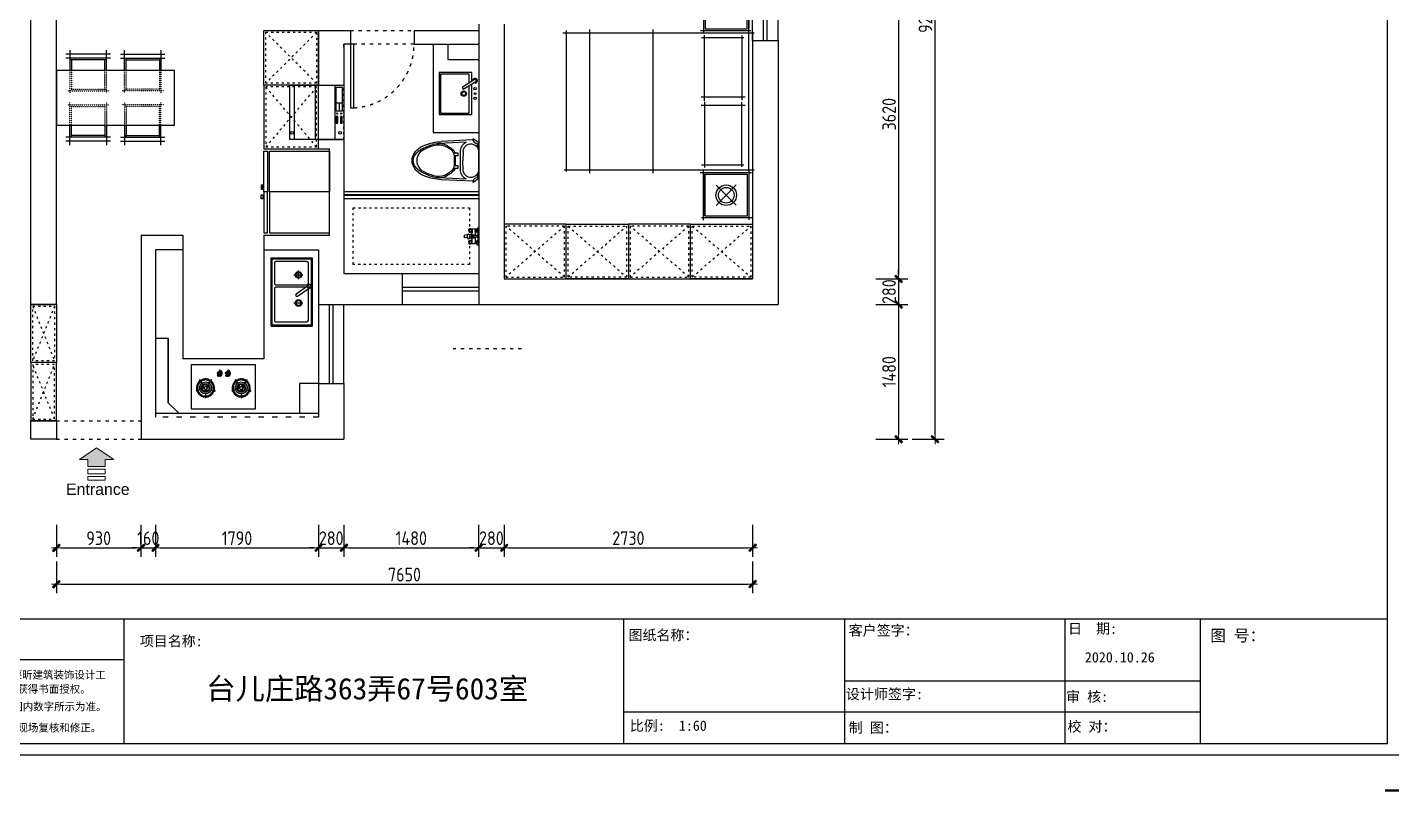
# Model space of a CAD drawing. Header units: millimetres. Extents: x -58733 to 427521, y -235734 to 553534.
# Drawn here: x 10259 to 25250, y 367952 to 376352 of the extents above; entities that cross this region are included whole.
import ezdxf

# ---------------------------------------------------------------- set-up
doc = ezdxf.new("R2010")
doc.units = ezdxf.units.MM
doc.linetypes.add('ACAD_ISO02W100', pattern=[15, 12, -3])
doc.linetypes.add('ACAD_ISO03W100', pattern=[30, 12, -18])
for name, color, linetype in [('00-墙体', 7, 'Continuous'), ('02-洁具及配件（地平图显示）', 1, 'Continuous'), ('02-活动家具', 1, 'Continuous'), ('4平-文字', 7, 'Continuous'), ('4平-灶具', 7, 'Continuous'), ('E-立面活动家具', 1, 'Continuous'), ('ZL家具内框', 251, 'Continuous'), ('ZL家具外框', 1, 'Continuous'), ('ZL窗户内线', 251, 'Continuous'), ('图框', 251, 'Continuous'), ('目录文字', 8, 'Continuous')]:
    doc.layers.add(name, color=color, linetype=linetype)
for name, color, linetype, lineweight in [('0－图框', 8, 'Continuous', 0), ('P－墙体', 255, 'Continuous', 15), ('墙体', 7, 'Continuous', 30)]:
    doc.layers.add(name, color=color, linetype=linetype, lineweight=lineweight)
doc.styles.add('CCD_DIM', font='ARCHS.SHX')
doc.styles.add('DIM_FONT', font='', dxfattribs={"width": 0.8})
doc.styles.get("Standard").update_dxf_attribs({"font": 'simsun.ttc'})
doc.styles.add('宋体', font='simsun.ttc', dxfattribs={"height": 120})
doc.styles.add('黑体', font='simhei.ttf')
doc.styles.get('DIM_FONT').set_extended_font_data('SimSun')
doc.dimstyles.new('海龍1：50', dxfattribs={"dimscale": 50, "dimtxt": 3, "dimasz": 1, "dimexe": 2, "dimexo": 2, "dimgap": 0.6, "dimtad": 1, "dimdec": 0, "dimrnd": 5, "dimdsep": 46, "dimtxsty": 'CCD_DIM', "dimblk": 'WS-cj', "dimcen": 1, "dimclrd": 242, "dimclre": 242, "dimclrt": 2, "dimadec": 0, "dimazin": 2, "dimtfac": 1, "dimtdec": 0, "dimtix": 1, "dimtmove": 2, "dimatfit": 3, "dimldrblk": 'CCD_Leader_Arrow', "dimfxl": 5, "dimfxlon": 1, "dimtolj": 1, "dimarcsym": 0})

# ---------------------------------------------------------------- blocks, each defined once
blk = doc.blocks.new('A$C79D64CA1')
at = {"layer": '0－图框'}
blk.add_hatch(color=6, dxfattribs=at).paths.add_polyline_path([(378, 227), (284, 227), (284, 151), (95, 151), (95, 227), (0, 227), (189, 353)])
at = {"layer": '0－图框', "color": 6}
for p, q in [((189, 353), (0, 227)), ((378, 227), (189, 353)), ((95, 227), (0, 227)), ((378, 227), (284, 227))]:
    blk.add_line(p, q, dxfattribs=at)
blk.add_lwpolyline([(95, 227), (95, 151), (284, 151), (284, 227)], dxfattribs=at)
for points in [[(284, 120), (95, 120), (95, 69), (284, 69)], [(284, 38), (95, 38), (95, 0), (284, 0)]]:
    blk.add_lwpolyline(points, close=True, dxfattribs=at)
blk = doc.blocks.new('gsdfgfsdg')
at = {"layer": '0－图框', "color": 7, "xscale": -1, "rotation": 270}
blk.add_blockref('A$C79D64CA1', (-31077, -43831), dxfattribs=at)
at = {"layer": '0－图框', "color": 7, "insert": (-31178, -43656), "char_height": 125, "width": 1449.58, "attachment_point": 5, "rotation": 270}
blk.add_mtext('{\\fArial|b0|i0|c0|p32;Entrance}', dxfattribs=at)
blk = doc.blocks.new('WS-cj')
blk.add_hatch(color=1).paths.add_polyline_path([(0.59, 0.82), (-0.82, -0.59), (-0.59, -0.82), (0.82, 0.59)])
at = {"color": 1, "linetype": 'ByBlock', "lineweight": 0}
for p, q in [((-1.1, 0), (0, 0)), ((0, 0), (1.1, 0))]:
    blk.add_line(p, q, dxfattribs=at)
at = {"color": 1}
blk.add_lwpolyline([(0.59, 0.82), (-0.82, -0.59), (-0.59, -0.82), (0.82, 0.59)], close=True, dxfattribs=at)
blk = doc.blocks.new('*D362')
at = {"color": 242, "lineweight": -2}
for p, q in [((10578, 370883), (10578, 370533)), ((11508, 370883), (11508, 370533)), ((10628, 370633), (11458, 370633))]:
    blk.add_line(p, q, dxfattribs=at)
at = {"layer": 'Defpoints', "color": 0}
for p in [(10578, 371033), (11508, 371033), (11508, 370633)]:
    blk.add_point(p, dxfattribs=at)
at = {"color": 242, "lineweight": -2, "xscale": 50, "yscale": 50, "zscale": 50, "rotation": 180}
blk.add_blockref('WS-cj', (10578, 370633), dxfattribs=at)
at = {"color": 242, "lineweight": -2, "xscale": 50, "yscale": 50, "zscale": 50}
blk.add_blockref('WS-cj', (11508, 370633), dxfattribs=at)
at = {"color": 2, "insert": (11043, 370738), "char_height": 150, "attachment_point": 5, "style": 'CCD_DIM'}
blk.add_mtext('\\A1;930', dxfattribs=at)
blk = doc.blocks.new('CCD_Leader_Arrow')
at = {"color": 1, "linetype": 'ByBlock'}
blk.add_line((0, 0), (-1, 0), dxfattribs=at)
for points in [[(-0.86, 0.67), (-0.6, 0.85), (-0.24, 0), (0, 0)], [(-0.86, -0.67), (-0.6, -0.85), (-0.24, 0), (0, 0)]]:
    blk.add_solid(points, dxfattribs=at)
blk = doc.blocks.new('*D363')
at = {"color": 242, "lineweight": -2}
for p, q in [((11508, 370883), (11508, 370533)), ((11668, 370883), (11668, 370533)), ((11458, 370633), (11408, 370633)), ((11508, 370633), (11668, 370633)), ((11718, 370633), (11768, 370633))]:
    blk.add_line(p, q, dxfattribs=at)
at = {"layer": 'Defpoints', "color": 0}
for p in [(11508, 371033), (11668, 371033), (11668, 370633)]:
    blk.add_point(p, dxfattribs=at)
at = {"color": 242, "lineweight": -2, "xscale": 50, "yscale": 50, "zscale": 50}
blk.add_blockref('WS-cj', (11508, 370633), dxfattribs=at)
at = {"color": 242, "lineweight": -2, "xscale": 50, "yscale": 50, "zscale": 50, "rotation": 180}
blk.add_blockref('WS-cj', (11668, 370633), dxfattribs=at)
at = {"color": 2, "insert": (11588, 370738), "char_height": 150, "attachment_point": 5, "style": 'CCD_DIM'}
blk.add_mtext('\\A1;160', dxfattribs=at)
blk = doc.blocks.new('*D364')
at = {"color": 242, "lineweight": -2}
for p, q in [((11668, 370883), (11668, 370533)), ((13458, 370883), (13458, 370533)), ((11718, 370633), (13408, 370633))]:
    blk.add_line(p, q, dxfattribs=at)
at = {"layer": 'Defpoints', "color": 0}
for p in [(11668, 371033), (13458, 371033), (13458, 370633)]:
    blk.add_point(p, dxfattribs=at)
at = {"color": 242, "lineweight": -2, "xscale": 50, "yscale": 50, "zscale": 50, "rotation": 180}
blk.add_blockref('WS-cj', (11668, 370633), dxfattribs=at)
at = {"color": 242, "lineweight": -2, "xscale": 50, "yscale": 50, "zscale": 50}
blk.add_blockref('WS-cj', (13458, 370633), dxfattribs=at)
at = {"color": 2, "insert": (12563, 370738), "char_height": 150, "attachment_point": 5, "style": 'CCD_DIM'}
blk.add_mtext('\\A1;1790', dxfattribs=at)
blk = doc.blocks.new('*D365')
at = {"color": 242, "lineweight": -2}
for p, q in [((13458, 370883), (13458, 370533)), ((13738, 370883), (13738, 370533)), ((13408, 370633), (13358, 370633)), ((13458, 370633), (13738, 370633)), ((13788, 370633), (13838, 370633))]:
    blk.add_line(p, q, dxfattribs=at)
at = {"layer": 'Defpoints', "color": 0}
for p in [(13458, 371033), (13738, 371033), (13738, 370633)]:
    blk.add_point(p, dxfattribs=at)
at = {"color": 242, "lineweight": -2, "xscale": 50, "yscale": 50, "zscale": 50}
blk.add_blockref('WS-cj', (13458, 370633), dxfattribs=at)
at = {"color": 242, "lineweight": -2, "xscale": 50, "yscale": 50, "zscale": 50, "rotation": 180}
blk.add_blockref('WS-cj', (13738, 370633), dxfattribs=at)
at = {"color": 2, "insert": (13598, 370738), "char_height": 150, "attachment_point": 5, "style": 'CCD_DIM'}
blk.add_mtext('\\A1;280', dxfattribs=at)
blk = doc.blocks.new('*D366')
at = {"color": 242, "lineweight": -2}
for p, q in [((13738, 370883), (13738, 370533)), ((15218, 370883), (15218, 370533)), ((13788, 370633), (15168, 370633))]:
    blk.add_line(p, q, dxfattribs=at)
at = {"layer": 'Defpoints', "color": 0}
for p in [(13738, 371033), (15218, 371033), (15218, 370633)]:
    blk.add_point(p, dxfattribs=at)
at = {"color": 242, "lineweight": -2, "xscale": 50, "yscale": 50, "zscale": 50, "rotation": 180}
blk.add_blockref('WS-cj', (13738, 370633), dxfattribs=at)
at = {"color": 242, "lineweight": -2, "xscale": 50, "yscale": 50, "zscale": 50}
blk.add_blockref('WS-cj', (15218, 370633), dxfattribs=at)
at = {"color": 2, "insert": (14478, 370738), "char_height": 150, "attachment_point": 5, "style": 'CCD_DIM'}
blk.add_mtext('\\A1;1480', dxfattribs=at)
blk = doc.blocks.new('*D367')
at = {"color": 242, "lineweight": -2}
for p, q in [((15218, 370883), (15218, 370533)), ((15498, 370883), (15498, 370533)), ((15168, 370633), (15118, 370633)), ((15218, 370633), (15498, 370633)), ((15548, 370633), (15598, 370633))]:
    blk.add_line(p, q, dxfattribs=at)
at = {"layer": 'Defpoints', "color": 0}
for p in [(15218, 371033), (15498, 371033), (15498, 370633)]:
    blk.add_point(p, dxfattribs=at)
at = {"color": 242, "lineweight": -2, "xscale": 50, "yscale": 50, "zscale": 50}
blk.add_blockref('WS-cj', (15218, 370633), dxfattribs=at)
at = {"color": 242, "lineweight": -2, "xscale": 50, "yscale": 50, "zscale": 50, "rotation": 180}
blk.add_blockref('WS-cj', (15498, 370633), dxfattribs=at)
at = {"color": 2, "insert": (15358, 370738), "char_height": 150, "attachment_point": 5, "style": 'CCD_DIM'}
blk.add_mtext('\\A1;280', dxfattribs=at)
blk = doc.blocks.new('*D368')
at = {"color": 242, "lineweight": -2}
for p, q in [((15498, 370883), (15498, 370533)), ((18228, 370883), (18228, 370533)), ((15548, 370633), (18178, 370633))]:
    blk.add_line(p, q, dxfattribs=at)
at = {"layer": 'Defpoints', "color": 0}
for p in [(15498, 371033), (18228, 371033), (18228, 370633)]:
    blk.add_point(p, dxfattribs=at)
at = {"color": 242, "lineweight": -2, "xscale": 50, "yscale": 50, "zscale": 50, "rotation": 180}
blk.add_blockref('WS-cj', (15498, 370633), dxfattribs=at)
at = {"color": 242, "lineweight": -2, "xscale": 50, "yscale": 50, "zscale": 50}
blk.add_blockref('WS-cj', (18228, 370633), dxfattribs=at)
at = {"color": 2, "insert": (16863, 370738), "char_height": 150, "attachment_point": 5, "style": 'CCD_DIM'}
blk.add_mtext('\\A1;2730', dxfattribs=at)
blk = doc.blocks.new('*D369')
at = {"color": 242, "lineweight": -2}
for p, q in [((10578, 370483), (10578, 370133)), ((18228, 370483), (18228, 370133)), ((10628, 370233), (18178, 370233))]:
    blk.add_line(p, q, dxfattribs=at)
at = {"layer": 'Defpoints', "color": 0}
for p in [(10578, 371033), (18228, 371033), (18228, 370233)]:
    blk.add_point(p, dxfattribs=at)
at = {"color": 242, "lineweight": -2, "xscale": 50, "yscale": 50, "zscale": 50, "rotation": 180}
blk.add_blockref('WS-cj', (10578, 370233), dxfattribs=at)
at = {"color": 242, "lineweight": -2, "xscale": 50, "yscale": 50, "zscale": 50}
blk.add_blockref('WS-cj', (18228, 370233), dxfattribs=at)
at = {"color": 2, "insert": (14403, 370338), "char_height": 150, "attachment_point": 5, "style": 'CCD_DIM'}
blk.add_mtext('\\A1;7650', dxfattribs=at)
blk = doc.blocks.new('*D376')
at = {"color": 242, "lineweight": -2}
for p, q in [((19582, 377207), (19932, 377207)), ((19832, 377157), (19832, 373637)), ((19582, 373587), (19932, 373587))]:
    blk.add_line(p, q, dxfattribs=at)
at = {"layer": 'Defpoints', "color": 0}
for p in [(19432, 377207), (19432, 373587), (19832, 373587)]:
    blk.add_point(p, dxfattribs=at)
at = {"color": 242, "lineweight": -2, "xscale": 50, "yscale": 50, "zscale": 50}
for p, rotation in [((19832, 377207), 90), ((19832, 373587), 270)]:
    blk.add_blockref('WS-cj', p, dxfattribs=dict(at, rotation=rotation))
at = {"color": 2, "insert": (19727, 375397), "char_height": 150, "attachment_point": 5, "rotation": 90, "style": 'CCD_DIM'}
blk.add_mtext('\\A1;3620', dxfattribs=at)
blk = doc.blocks.new('*D377')
at = {"color": 242, "lineweight": -2}
for p, q in [((19582, 373587), (19932, 373587)), ((19832, 373637), (19832, 373687)), ((19832, 373587), (19832, 373307)), ((19582, 373307), (19932, 373307)), ((19832, 373257), (19832, 373207))]:
    blk.add_line(p, q, dxfattribs=at)
at = {"layer": 'Defpoints', "color": 0}
for p in [(19432, 373587), (19432, 373307), (19832, 373307)]:
    blk.add_point(p, dxfattribs=at)
at = {"color": 242, "lineweight": -2, "xscale": 50, "yscale": 50, "zscale": 50}
for p, rotation in [((19832, 373587), 270), ((19832, 373307), 90)]:
    blk.add_blockref('WS-cj', p, dxfattribs=dict(at, rotation=rotation))
at = {"color": 2, "insert": (19727, 373447), "char_height": 150, "attachment_point": 5, "rotation": 90, "style": 'CCD_DIM'}
blk.add_mtext('\\A1;280', dxfattribs=at)
blk = doc.blocks.new('*D378')
at = {"color": 242, "lineweight": -2}
for p, q in [((19582, 373307), (19932, 373307)), ((19832, 373257), (19832, 371877)), ((19582, 371827), (19932, 371827))]:
    blk.add_line(p, q, dxfattribs=at)
at = {"layer": 'Defpoints', "color": 0}
for p in [(19432, 373307), (19432, 371827), (19832, 371827)]:
    blk.add_point(p, dxfattribs=at)
at = {"color": 242, "lineweight": -2, "xscale": 50, "yscale": 50, "zscale": 50}
for p, rotation in [((19832, 373307), 90), ((19832, 371827), 270)]:
    blk.add_blockref('WS-cj', p, dxfattribs=dict(at, rotation=rotation))
at = {"color": 2, "insert": (19727, 372567), "char_height": 150, "attachment_point": 5, "rotation": 90, "style": 'CCD_DIM'}
blk.add_mtext('\\A1;1480', dxfattribs=at)
blk = doc.blocks.new('*D379')
at = {"color": 242, "lineweight": -2}
for p, q in [((19982, 381117), (20332, 381117)), ((20232, 371877), (20232, 381067)), ((19982, 371827), (20332, 371827))]:
    blk.add_line(p, q, dxfattribs=at)
at = {"layer": 'Defpoints', "color": 0}
for p in [(19432, 381117), (20232, 381117), (19432, 371827)]:
    blk.add_point(p, dxfattribs=at)
at = {"color": 242, "lineweight": -2, "xscale": 50, "yscale": 50, "zscale": 50}
for p, rotation in [((20232, 381117), 90), ((20232, 371827), 270)]:
    blk.add_blockref('WS-cj', p, dxfattribs=dict(at, rotation=rotation))
at = {"color": 2, "insert": (20127, 376472), "char_height": 150, "attachment_point": 5, "rotation": 90, "style": 'CCD_DIM'}
blk.add_mtext('\\A1;9290', dxfattribs=at)
blk = doc.blocks.new('图框1比60')
at = {"color": 8}
blk.add_line((176692, 45797), (176692, 44297), dxfattribs=at)
at = {"layer": '图框', "color": 8}
for p, q in [((185898, 44297), (185898, 61249)), ((185898, 45797), (185898, 61249)), ((161809, 45797), (185898, 45797)), ((161809, 45797), (185898, 45797)), ((170675, 45797), (170675, 44297)), ((176692, 45797), (176692, 44297)), ((179360, 44297), (179360, 45797)), ((182010, 45797), (182010, 44297)), ((183644, 44297), (183644, 45797)), ((170675, 45305), (166465, 45305)), ((182010, 45047), (179360, 45047)), ((183644, 45047), (182010, 45047)), ((179360, 44672), (176692, 44672)), ((182010, 44672), (179360, 44672)), ((183644, 44672), (182010, 44672)), ((161809, 44297), (185898, 44297))]:
    blk.add_line(p, q, dxfattribs=at)
at = {"layer": '图框', "color": 121}
blk.add_line((161670, 44157), (186038, 44157), dxfattribs=at)
at = {"layer": '图框', "color": 121, "const_width": 28.3}
blk.add_lwpolyline([(185866, 43728), (186467, 43728), (186467, 44329)], dxfattribs=at)
at = {"layer": '目录文字', "color": 8, "width": 0.999898}
for s, height, style, p in [('客户签字：', 123.8, '宋体', (179405, 45596)), ('日  期:', 123.8, '宋体', (182048, 45618)), ('项目名称:', 123.3, '黑体', (170866, 45468)), ('图纸名称：', 123.3, '黑体', (176753, 45540)), ('图 号：', 139.1, '宋体', (183761, 45526)), ('2020.10.26', 123.8, '宋体', (182251, 45272)), ('1. 本设计之知识产权属上海易路荣昕建筑装饰设计工', 92.51, '黑体', (167491, 45076)), ('台儿庄路363弄67号603室', 258.72, '宋体', (171666, 44826)), ('程有限公司任何复印或使用，均需获得书面授权。', 92.51, '黑体', (167498, 44904)), ('设计师签字:', 123.8, '宋体', (179372, 44829)), ('审 核:', 123.8, '宋体', (182025, 44798)), ('2. 切勿以此度量此图，一切应依图内数字所示为准。', 92.51, '黑体', (167500, 44693)), ('比例:  1:60', 123.8, '宋体', (176769, 44448)), ('制 图：', 123.8, '宋体', (179407, 44425)), ('校 对：', 123.8, '宋体', (182041, 44438)), ('3. 所有在图纸上表示的尺寸,须在现场复核和修正。', 92.51, '黑体', (167500, 44438))]:
    blk.add_text(s, height=height, dxfattribs=dict(at, style=style)).set_placement(p)
blk = doc.blocks.new('235434234234dgfhfsdf3')
for p, q in [((294020, 310028), (294020, 310618)), ((294620, 310618), (294020, 310618)), ((294620, 310618), (294620, 310028)), ((294610, 310018), (294030, 310018))]:
    blk.add_line(p, q)
at = {"color": 251}
for p, q in [((294020, 310560), (294620, 310560)), ((294057, 310560), (294129, 310560)), ((294620, 310334), (294020, 310334)), ((294620, 310118), (294020, 310118)), ((294426, 310070), (294333, 310070)), ((294426, 310102), (294426, 310038))]:
    blk.add_line(p, q, dxfattribs=at)
for points in [[(294274, 310102), (294202, 310102), (294202, 310085), (294274, 310085)], [(294274, 310056), (294202, 310056), (294202, 310039), (294274, 310039)], [(294595, 310038), (294333, 310038), (294333, 310102), (294595, 310102)]]:
    blk.add_lwpolyline(points, close=True, dxfattribs=at)
for centre, radius in [((294095, 310587), 15.2), ((294095, 310060), 15.2), ((294307, 310093), 6.66), ((294307, 310047), 6.66)]:
    blk.add_circle(centre, radius, dxfattribs=at)
for centre, start, end in [((294030, 310028), 180, 270), ((294610, 310028), 270, 0)]:
    blk.add_arc(centre, 10, start, end)
at = {"color": 251, "style": 'DIM_FONT', "text_generation_flag": 4, "width": 0.8, "flags": 9}
for tag in ['YSIZE', 'XSIZE']:
    blk.add_attdef(tag, (294620, 310618), '', height=0.5, rotation=180, dxfattribs=at)
blk = doc.blocks.new('A$C50B2114E')
for p, q in [((2358, 1), (2358, 2102)), ((2374, 2067), (837, 2067)), ((2387, 2067), (841, 2067)), ((858, 2087), (858, 0)), ((305, 557), (854, 557)), ((328, 25), (328, 580)), ((328, 557), (804, 557)), ((828, 557), (352, 557)), ((828, 592), (828, 28)), ((3299, 557), (2367, 557)), ((2388, 589), (2388, 35)), ((3268, 23), (3268, 586)), ((858, 57), (306, 57)), ((2374, 17), (837, 17)), ((851, 57), (2369, 57)), ((2366, 57), (3294, 57)), ((2388, 57), (3244, 57)), ((3268, 57), (2412, 57))]:
    blk.add_line(p, q)
at = {"color": 251}
for p, q in [((2398, 1811), (821, 1811)), ((2398, 1115), (821, 1115)), ((348, 77), (348, 537)), ((348, 537), (808, 537)), ((808, 537), (808, 77)), ((1604, 547), (883, 547)), ((910, 577), (910, 112)), ((1565, 100), (1565, 582)), ((1616, 547), (2338, 547)), ((1655, 100), (1655, 582)), ((2310, 577), (2310, 112)), ((2408, 537), (2408, 77)), ((3248, 537), (2408, 537)), ((3248, 77), (3248, 537)), ((465, 416), (691, 199)), ((468, 196), (688, 419)), ((808, 77), (348, 77)), ((888, 136), (1599, 136)), ((2333, 136), (1621, 136)), ((2408, 77), (3248, 77))]:
    blk.add_line(p, q, dxfattribs=at)
for radius in [113, 85.8]:
    blk.add_circle((578, 307), radius, dxfattribs=at)
blk = doc.blocks.new('A$C2EBB641D')
for p, q in [((267, 733), (267, 0)), ((333, 733), (333, 0)), ((533, 667), (200, 667)), ((200, 67), (533, 67))]:
    blk.add_line(p, q)
at = {"color": 250, "linetype": 'ACAD_ISO03W100', "ltscale": 0.1}
for p, q in [((867, 27), (867, 707)), ((907, 667), (533, 667)), ((853, 640), (533, 640)), ((840, 80), (840, 653)), ((533, 93), (853, 93)), ((533, 67), (907, 67))]:
    blk.add_line(p, q, dxfattribs=at)
at = {"color": 251}
for p, q in [((533, 640), (347, 640)), ((360, 653), (360, 80)), ((347, 93), (533, 93))]:
    blk.add_line(p, q, dxfattribs=at)
blk = doc.blocks.new('A$C314F5E14')
at = {"color": 251}
for p, q in [((91, 393), (91, 50)), ((333, 408), (106, 408)), ((238, 248), (238, 348)), ((348, 50), (348, 393)), ((375, 427), (353, 411)), ((353, 411), (450, 273)), ((371, 393), (371, 50)), ((472, 288), (375, 427)), ((738, 408), (386, 408)), ((546, 248), (546, 348)), ((753, 50), (753, 393)), ((286, 300), (190, 300)), ((106, 35), (333, 35)), ((386, 35), (738, 35))]:
    blk.add_line(p, q, dxfattribs=at)
for centre, radius in [((238, 300), 36.1), ((238, 300), 27.1), ((546, 300), 36.1), ((546, 300), 27.1)]:
    blk.add_circle(centre, radius, dxfattribs=at)
for centre, radius, start, end in [((106, 393), 15, 90, 180), ((333, 393), 15, 0, 90), ((364, 419), 21.7, 342.6068, 267.3353), ((386, 393), 15, 90, 180), ((738, 393), 15, 0, 90), ((461, 281), 13.3, 214.971, 34.971), ((106, 50), 15, 180, 270), ((333, 50), 15, 270, 0), ((386, 50), 15, 180, 270), ((738, 50), 15, 270, 0)]:
    blk.add_arc(centre, radius, start, end, dxfattribs=at)
at = {"layer": 'ZL家具外框'}
for p, q in [((50, 0), (50, 450)), ((50, 450), (800, 450)), ((800, 0), (800, 450)), ((60, 10), (60, 440)), ((60, 440), (790, 440)), ((790, 440), (790, 10)), ((800, 0), (50, 0)), ((790, 10), (60, 10))]:
    blk.add_line(p, q, dxfattribs=at)
blk = doc.blocks.new('G$CC743C0DE')
at = {"layer": '4平-灶具', "color": 1, "linetype": 'ACAD_ISO03W100'}
for centre, start, end in [((90, 321), 35.9993, 215.9993), ((217, 321), 323.9993, 143.9993), ((483, 321), 35.9993, 215.9993), ((610, 321), 323.9993, 143.9993), ((257, 200), 251.9993, 71.9993), ((443, 200), 107.9993, 287.9993), ((649, 200), 251.9993, 71.9993), ((154, 125), 179.9993, 359.9993), ((546, 125), 179.9993, 359.9993)]:
    blk.add_arc(centre, 1.65, start, end, dxfattribs=at)
at = {"layer": 'ZL家具内框', "linetype": 'ACAD_ISO02W100', "ltscale": 0.2}
for p, q in [((284, 372), (282, 370)), ((303, 364), (303, 361)), ((305, 424), (305, 427)), ((306, 364), (306, 361)), ((335, 395), (338, 395)), ((335, 392), (338, 392)), ((374, 372), (372, 370)), ((394, 364), (394, 361)), ((395, 424), (395, 427)), ((397, 364), (397, 361)), ((425, 395), (428, 395)), ((425, 392), (428, 392))]:
    blk.add_line(p, q, dxfattribs=at)
for centre, radius in [((154, 233), 47.3), ((154, 233), 38.5), ((154, 233), 16.5), ((546, 233), 47.3), ((546, 233), 38.5), ((546, 233), 16.5)]:
    blk.add_circle(centre, radius, dxfattribs=at)
for centre, radius, start, end in [((154, 233), 99, 126.9543, 197.0444), ((154, 233), 88, 127.0737, 196.925), ((154, 233), 99, 54.9543, 125.0444), ((154, 233), 88, 55.0737, 124.925), ((154, 233), 88, 343.0737, 52.925), ((154, 233), 99, 342.9543, 53.0444), ((305, 394), 33, 224.9993, 267.3941), ((305, 394), 30, 224.9993, 267.1333), ((305, 394), 33, 2.6046, 89.9993), ((305, 394), 30, 2.8653, 89.9993), ((305, 394), 30, 272.8653, 357.1333), ((305, 394), 33, 272.6046, 357.3941), ((395, 394), 33, 224.9993, 267.3941), ((395, 394), 30, 224.9993, 267.1333), ((395, 394), 33, 2.6046, 89.9993), ((395, 394), 30, 2.8653, 89.9993), ((395, 394), 30, 272.8653, 357.1333), ((395, 394), 33, 272.6046, 357.3941), ((546, 233), 99, 126.9543, 197.0444), ((546, 233), 88, 127.0737, 196.925), ((546, 233), 99, 54.9543, 125.0444), ((546, 233), 88, 55.0737, 124.925), ((546, 233), 88, 343.0737, 52.925), ((546, 233), 99, 342.9543, 53.0444), ((154, 233), 99, 198.9543, 269.0444), ((154, 233), 88, 199.0737, 268.925), ((154, 233), 33, 146.4735, 179.9993), ((126, 233), 5.5, 179.9993, 359.9993), ((131, 248), 5.5, 326.4735, 146.4735), ((154, 233), 22, 146.4735, 179.9993), ((152, 206), 5.5, 86.4735, 266.4735), ((154, 233), 22, 266.4735, 299.9993), ((154, 233), 33, 266.4735, 299.9993), ((154, 233), 88, 271.0737, 340.925), ((154, 233), 99, 270.9543, 341.0444), ((167, 257), 5.5, 59.9993, 239.9993), ((154, 233), 22, 26.4735, 59.9993), ((167, 209), 5.5, 299.9993, 119.9993), ((154, 233), 33, 26.4735, 59.9993), ((178, 245), 5.5, 206.4735, 26.4735), ((546, 233), 99, 198.9543, 269.0444), ((546, 233), 88, 199.0737, 268.925), ((546, 233), 33, 146.4735, 179.9993), ((519, 233), 5.5, 179.9993, 359.9993), ((523, 248), 5.5, 326.4735, 146.4735), ((546, 233), 22, 146.4735, 179.9993), ((545, 206), 5.5, 86.4735, 266.4735), ((546, 233), 33, 266.4735, 299.9993), ((546, 233), 22, 266.4735, 299.9993), ((546, 233), 88, 271.0737, 340.925), ((546, 233), 99, 270.9543, 341.0444), ((560, 257), 5.5, 59.9993, 239.9993), ((546, 233), 22, 26.4735, 59.9993), ((560, 209), 5.5, 299.9993, 119.9993), ((546, 233), 33, 26.4735, 59.9993), ((571, 245), 5.5, 206.4735, 26.4735)]:
    blk.add_arc(centre, radius, start, end, dxfattribs=at)
at = {"layer": 'ZL家具外框'}
for p, q in [((113, 287), (89, 320)), ((115, 289), (91, 322)), ((192, 289), (216, 322)), ((195, 287), (219, 320)), ((302, 376), (302, 411)), ((308, 376), (308, 411)), ((392, 376), (392, 411)), ((398, 376), (398, 411)), ((505, 287), (481, 320)), ((508, 289), (484, 322)), ((585, 289), (609, 322)), ((587, 287), (611, 320)), ((89, 214), (50, 201)), ((90, 211), (51, 198)), ((152, 166), (152, 125)), ((155, 166), (155, 125)), ((217, 211), (256, 198)), ((219, 214), (257, 201)), ((481, 214), (443, 201)), ((483, 211), (444, 198)), ((545, 166), (545, 125)), ((548, 166), (548, 125)), ((610, 211), (649, 198)), ((611, 214), (650, 201))]:
    blk.add_line(p, q, dxfattribs=at)
blk.add_lwpolyline([(0, 492), (700, 492), (700, 0), (0, 0)], close=True, dxfattribs=at)
for centre, radius in [((305, 394), 20), ((395, 394), 20), ((154, 233), 66), ((546, 233), 66)]:
    blk.add_circle(centre, radius, dxfattribs=at)
for centre, radius, start, end in [((305, 394), 18, 99.5934, 260.4053), ((305, 411), 3.01, 355.1237, 184.8749), ((305, 377), 3.01, 175.1237, 4.8749), ((305, 394), 18, 279.5934, 80.4053), ((395, 394), 18, 99.5934, 260.4053), ((395, 411), 3.01, 355.1237, 184.8749), ((395, 377), 3.01, 175.1237, 4.8749), ((395, 394), 18, 279.5934, 80.4053), ((51, 200), 1.65, 107.9993, 287.9993), ((89, 212), 1.65, 287.9993, 107.9993), ((114, 288), 1.65, 215.9993, 35.9993), ((154, 166), 1.65, 359.9993, 179.9993), ((193, 288), 1.65, 143.9993, 323.9993), ((218, 212), 1.65, 71.9993, 251.9993), ((482, 212), 1.65, 287.9993, 107.9993), ((507, 288), 1.65, 215.9993, 35.9993), ((546, 166), 1.65, 359.9993, 179.9993), ((586, 288), 1.65, 143.9993, 323.9993), ((611, 212), 1.65, 71.9993, 251.9993)]:
    blk.add_arc(centre, radius, start, end, dxfattribs=at)
blk = doc.blocks.new('G$C234987D3')
for points in [[(657, 1100), (0, 1100), (0, 650), (657, 650)], [(720, 1100), (682, 1100), (682, 650), (720, 650)], [(657, 200), (0, 200), (0, 650), (657, 650)], [(720, 200), (682, 200), (682, 650), (720, 650)]]:
    blk.add_lwpolyline(points, close=True)
at = {"color": 251}
for points in [[(733, 681), (733, 725), (751, 725), (751, 681)], [(733, 619), (733, 575), (751, 575), (751, 619)]]:
    blk.add_lwpolyline(points, close=True, dxfattribs=at)
blk = doc.blocks.new('A$C161B1048')
for p, q in [((0, 159), (58, 159)), ((0, 151), (0, 159)), ((0, 151), (16, 135)), ((58, 151), (43, 135)), ((58, 159), (58, 151)), ((119, 159), (71, 159)), ((190, 159), (132, 159)), ((132, 159), (132, 151)), ((132, 151), (147, 135)), ((190, 151), (175, 135)), ((190, 151), (190, 159)), ((16, 135), (19, 135)), ((19, 130), (16, 128)), ((16, 128), (16, 122)), ((16, 122), (19, 120)), ((19, 120), (16, 118)), ((16, 118), (16, 89)), ((18, 87), (18, 86)), ((19, 135), (19, 130)), ((39, 120), (86, 120)), ((40, 135), (40, 130)), ((43, 135), (40, 135)), ((40, 130), (42, 128)), ((42, 122), (40, 120)), ((42, 128), (42, 122)), ((43, 87), (55, 87)), ((43, 86), (43, 87)), ((70, 46), (79, 84)), ((70, 44), (70, 44)), ((75, 74), (75, 67)), ((79, 34), (82, 5)), ((86, 147), (85, 147)), ((86, 147), (86, 100)), ((95, 147), (86, 147)), ((86, 100), (104, 100)), ((86, 89), (86, 85)), ((86, 89), (104, 89)), ((88, 0), (95, 0)), ((95, 147), (104, 147)), ((102, 0), (95, 0)), ((104, 147), (104, 100)), ((104, 147), (106, 147)), ((104, 120), (171, 120)), ((104, 89), (104, 85)), ((111, 34), (107, 5)), ((111, 84), (120, 46)), ((147, 87), (134, 87)), ((147, 135), (150, 135)), ((147, 86), (147, 87)), ((150, 130), (148, 128)), ((148, 128), (148, 122)), ((148, 122), (150, 120)), ((150, 135), (150, 130)), ((172, 120), (171, 120)), ((171, 87), (171, 87)), ((171, 87), (171, 86)), ((172, 135), (172, 130)), ((175, 135), (172, 135)), ((172, 130), (174, 128)), ((174, 122), (172, 120)), ((174, 128), (174, 122)), ((174, 89), (174, 118))]:
    blk.add_line(p, q)
at = {"color": 251}
for p, q in [((58, 151), (0, 151)), ((132, 151), (190, 151)), ((15, 54), (20, 78)), ((18, 87), (43, 87)), ((18, 86), (43, 86)), ((19, 135), (29, 135)), ((19, 130), (29, 130)), ((19, 120), (29, 120)), ((31, 52), (19, 52)), ((23, 128), (21, 130)), ((21, 120), (23, 122)), ((23, 128), (26, 130)), ((23, 122), (23, 128)), ((23, 122), (26, 120)), ((40, 135), (29, 135)), ((40, 130), (29, 130)), ((40, 120), (29, 120)), ((31, 52), (42, 52)), ((35, 128), (32, 130)), ((35, 122), (32, 120)), ((35, 128), (37, 130)), ((35, 122), (35, 128)), ((37, 120), (35, 122)), ((46, 54), (41, 78)), ((76, 58), (74, 63)), ((79, 57), (76, 58)), ((80, 67), (79, 57)), ((89, 65), (93, 53)), ((93, 53), (98, 53)), ((98, 53), (101, 65)), ((110, 68), (110, 57)), ((110, 57), (114, 58)), ((115, 74), (114, 69)), ((114, 58), (116, 65)), ((121, 44), (121, 44)), ((143, 54), (149, 78)), ((171, 87), (147, 87)), ((171, 86), (147, 86)), ((159, 52), (147, 52)), ((150, 135), (161, 135)), ((150, 130), (161, 130)), ((150, 120), (161, 120)), ((155, 128), (153, 130)), ((153, 120), (155, 122)), ((155, 128), (158, 130)), ((155, 122), (155, 128)), ((155, 122), (158, 120)), ((159, 52), (171, 52)), ((172, 135), (161, 135)), ((172, 130), (161, 130)), ((172, 120), (161, 120)), ((167, 128), (164, 130)), ((167, 122), (164, 120)), ((167, 128), (169, 130)), ((167, 122), (167, 128)), ((169, 120), (167, 122)), ((175, 54), (169, 78))]:
    blk.add_line(p, q, dxfattribs=at)
for centre, radius, start, end in [((86, 163), 16.1, 196.4663, 264.7097), ((104, 163), 16.1, 275.2903, 343.5337), ((216, 37), 206, 167.1247, 175.6663), ((32, 106), 57, 247.8225, 268.6863), ((19, 81), 4.17, 95.2861, 155.1491), ((18, 89), 2.26, 180, 283.6855), ((29, 106), 57, 271.3137, 292.1775), ((42, 81), 4.17, 24.8509, 84.7139), ((-155, 37), 206, 4.3337, 12.8753), ((55, 66), 20.9, 23.4502, 90), ((76, 43), 6.14, 155.6461, 180), ((76, 43), 6.14, 180, 221.2126), ((85, 51), 18.4, 221.2126, 244.6886), ((91, 64), 32.8, 244.6886, 258.9162), ((80, 84), 0.732, 111.5874, 180), ((80, 84), 0.732, 180, 248.4126), ((87, 66), 20.2, 99.3077, 111.5874), ((87, 102), 20.2, 248.4126, 260.6923), ((88, 6), 5.6, 186.0979, 272.3749), ((93, 94), 9.16, 140.1022, 219.8978), ((92, 37), 49.5, 96.7319, 99.3077), ((92, 131), 49.5, 260.6923, 266.1163), ((95, 85), 53.9, 258.9162, 270), ((87, 85), 0.443, 180, 247.4671), ((91, 95), 11, 247.4671, 260.2489), ((93, 111), 26.9, 260.2489, 265.9284), ((95, 178), 96.5, 266.1163, 270), ((95, 136), 52.2, 265.9284, 270), ((95, 136), 52.2, 270, 274.0716), ((95, 178), 96.5, 270, 273.8837), ((95, 85), 53.9, 270, 281.0838), ((97, 111), 26.9, 274.0716, 279.7511), ((100, 95), 11, 279.7511, 292.5329), ((98, 131), 49.5, 273.8837, 279.3077), ((102, 6), 5.6, 267.6251, 353.9021), ((97, 94), 9.16, 320.1022, 39.8978), ((98, 37), 49.5, 80.6923, 83.2681), ((104, 85), 0.443, 292.5329, 0), ((99, 64), 32.8, 281.0838, 295.3114), ((103, 66), 20.2, 68.4126, 80.6923), ((103, 102), 20.2, 279.3077, 291.5874), ((110, 84), 0.732, 291.5874, 0), ((110, 84), 0.732, 360, 68.4126), ((105, 51), 18.4, 295.3114, 318.7874), ((134, 66), 20.9, 90, 156.5498), ((115, 43), 6.14, 318.7874, 0), ((115, 43), 6.14, 0, 24.3539), ((345, 37), 206, 167.1247, 175.6663), ((160, 106), 57, 247.8225, 268.6863), ((147, 81), 4.17, 95.2861, 155.1491), ((158, 106), 57, 271.3137, 292.1775), ((172, 89), 2.26, 256.3145, 0), ((171, 81), 4.17, 24.8509, 84.7139), ((172, 118), 2, 0, 90), ((-27, 37), 206, 4.3337, 12.8753)]:
    blk.add_arc(centre, radius, start, end)
for centre, radius, start, end in [((11, 60), 7.1, 268.6863, 306.614), ((-79, 60), 94, 356.2802, 9.9331), ((19, 57), 4.74, 212.3784, 270), ((30, 73), 10.8, 86.7185, 152.529), ((31, 73), 10.8, 27.471, 93.2815), ((42, 57), 4.74, 270, 327.6216), ((140, 60), 94, 170.0669, 183.7198), ((51, 60), 7.1, 233.386, 271.3137), ((95, 100), 17, 122.2278, 235.4154), ((84, 94), 5.2, 68.9619, 78.2634), ((84, 95), 5.2, 281.7366, 291.0381), ((84, 94), 4.83, 47.1211, 68.9619), ((84, 95), 4.83, 291.0381, 312.8789), ((84, 94), 4.53, 24.0405, 47.1211), ((84, 95), 4.53, 312.8789, 335.9595), ((85, 94), 4.18, 0, 24.0405), ((85, 94), 4.18, 335.9595, 0), ((94, 94), 4.18, 155.9595, 180), ((94, 94), 4.18, 180, 204.0405), ((95, 94), 4.53, 132.8789, 155.9595), ((95, 95), 4.53, 204.0405, 227.1211), ((95, 94), 4.83, 111.0381, 132.8789), ((95, 95), 4.83, 227.1211, 248.9619), ((95, 94), 5.2, 90, 111.0381), ((95, 95), 5.2, 248.9619, 270), ((95, 94), 5.2, 68.9619, 90), ((95, 95), 5.2, 270, 291.0381), ((95, 94), 4.83, 47.1211, 68.9619), ((95, 95), 4.83, 291.0381, 312.8789), ((95, 94), 4.53, 24.0405, 47.1211), ((95, 95), 4.53, 312.8789, 335.9595), ((96, 94), 4.18, 0, 24.0405), ((96, 94), 4.18, 335.9595, 0), ((106, 94), 4.18, 155.9595, 180), ((106, 94), 4.18, 180, 204.0405), ((106, 94), 4.53, 132.8789, 155.9595), ((106, 95), 4.53, 204.0405, 227.1211), ((106, 94), 4.83, 111.0381, 132.8789), ((106, 95), 4.83, 227.1211, 248.9619), ((95, 100), 17, 304.4767, 58.4244), ((106, 94), 5.2, 101.7366, 111.0381), ((106, 95), 5.2, 248.9619, 258.2634), ((139, 60), 7.1, 268.6863, 306.614), ((49, 60), 94, 356.2802, 9.9331), ((147, 57), 4.74, 212.3784, 270), ((158, 73), 10.8, 86.7185, 152.529), ((160, 73), 10.8, 27.471, 93.2815), ((171, 57), 4.74, 270, 327.6216), ((269, 60), 94, 170.0669, 183.7198), ((179, 60), 7.1, 233.386, 271.3137)]:
    blk.add_arc(centre, radius, start, end, dxfattribs=at)
blk = doc.blocks.new('A$C47FE7B04')
for p, q in [((12, 67), (28, 412)), ((466, 67), (450, 412)), ((42, 0), (0, 60)), ((436, 0), (478, 60)), ((436, 0), (42, 0))]:
    blk.add_line(p, q)
at = {"color": 251}
for p, q in [((35, 136), (50, 437)), ((443, 136), (428, 437)), ((350, 200), (128, 200)), ((138, 171), (239, 175)), ((153, 278), (153, 229)), ((153, 229), (186, 229)), ((185, 271), (293, 271)), ((186, 229), (186, 271)), ((292, 256), (186, 256)), ((340, 171), (239, 175)), ((292, 271), (292, 229)), ((292, 229), (325, 229)), ((325, 229), (325, 278)), ((94, 14), (55, 14)), ((424, 14), (384, 14)), ((76, 0), (403, 0)), ((436, 0), (436, 0))]:
    blk.add_line(p, q, dxfattribs=at)
for centre, radius, start, end in [((667, 317), 635, 150.6001, 163.4407), ((667, 317), 620, 152.8687, 163.4334), ((302, 523), 216, 127.6232, 150.6955), ((239, 536), 140, 27.1313, 152.8687), ((239, 607), 111, 90, 128.3644), ((239, 607), 111, 51.6356, 90), ((176, 523), 216, 29.3045, 52.3768), ((-189, 317), 620, 16.5666, 27.1313), ((-189, 317), 635, 16.5593, 29.3999), ((256, 441), 206, 164.0575, 208.1206), ((256, 441), 191, 164.0809, 199.8651), ((222, 441), 191, 340.1349, 15.9191), ((222, 441), 206, 331.8794, 15.9425), ((291, 457), 244, 207.4735, 235.4741), ((291, 457), 229, 200.5577, 226.0032), ((187, 457), 244, 304.5259, 332.5265), ((187, 457), 229, 313.9968, 339.4423), ((137, 88), 112, 94.5, 155.1), ((141, 82), 89.1, 92.2, 160.4), ((185, 347), 76.2, 226.0032, 270), ((293, 347), 76.2, 270, 313.9968), ((337, 82), 89.1, 19.6, 87.8), ((341, 88), 112, 24.9, 85.5), ((5, 10), 49.9, 81.6639, 95.7795), ((5, 10), 49.9, 4.936, 81.6639), ((144, 89), 89.8, 164.9956, 261.9532), ((334, 89), 89.8, 278.0468, 15.0044), ((473, 10), 49.9, 98.403, 175.064), ((473, 10), 49.9, 84.2205, 98.403)]:
    blk.add_arc(centre, radius, start, end, dxfattribs=at)
for centre, radius, start, end in [((305, 501), 254, 128, 158.7), ((239, 580), 151, 53.3224, 126.6999), ((173, 501), 254, 21.3, 52), ((704, 355), 678, 159.5, 175.2), ((-226, 355), 678, 4.8, 20.5), ((76, 64), 63.8, 177, 184.041), ((402, 64), 63.8, 355.9513, 3)]:
    blk.add_arc(centre, radius, start, end)
blk = doc.blocks.new('A$C148A1841')
at = {"extrusion": (0, 1, 0)}
for p, q in [((0, 360), (0, 0)), ((95, 360), (0, 360)), ((460, 360), (125, 360)), ((460, 0), (460, 360)), ((0, 0), (460, 0))]:
    blk.add_line(p, q, dxfattribs=at)
at = {"color": 251, "ltscale": 10, "extrusion": (0, 1, 0)}
for p, q in [((15, 330), (15, 15)), ((114, 330), (15, 330)), ((445, 330), (143, 330)), ((445, 15), (445, 330)), ((15, 15), (445, 15))]:
    blk.add_line(p, q, dxfattribs=at)
at = {"color": 251}
for p, q in [((230, 288), (230, 304)), ((198, 271), (216, 271)), ((230, 254), (230, 238)), ((246, 271), (263, 271))]:
    blk.add_line(p, q, dxfattribs=at)
at = {"color": 251, "ltscale": 10}
blk.add_lwpolyline([(162, 252), (183, 266), (98, 402, 1), (77, 389)], format="xyb", close=True, dxfattribs=at)
at = {"color": 251}
for radius in [29.4, 19.8]:
    blk.add_circle((230, 271), radius, dxfattribs=at)
at = {"color": 251, "ltscale": 10}
blk.add_arc((88, 396), 25, 331.6515, 271.6515, dxfattribs=at)
at = {"color": 251}
for centre, major_axis, start_param, end_param in [((177, 396), (-9.43, 9.43), 0.785398, 7.068583), ((230, 396), (-6.29, 6.29), 0.785398, 7.068583), ((283, 396), (9.43, 9.43), 2.356194490192192, 8.639379797371777)]:
    blk.add_ellipse(centre, major_axis=major_axis, ratio=1, start_param=start_param, end_param=end_param, dxfattribs=at)

msp = doc.modelspace()

# ---------------------------------------------------------------- linework, layer by layer
for p, q in [((10298.1, 373307.3), (10298.1, 381397.3)), ((10578.1, 373307.3), (10578.1, 380947.3)), ((13458.1, 375717.3), (13458.1, 376317.3)), ((13458.1, 376317.3), (13808.1, 376317.3)), ((13808.1, 376317.3), (13808.1, 376167.3)), ((14508.1, 376317.3), (14508.1, 376167.3)), ((14508.1, 376317.3), (15218.1, 376317.3)), ((15218.1, 376387.3), (15218.1, 376317.3)), ((15218.1, 376317.3), (15218.1, 373307.3)), ((15498.1, 376387.3), (15498.1, 373587.3)), ((13808.1, 376167.3), (13738.1, 376167.3)), ((13738.1, 376167.3), (13738.1, 375717.3)), ((13738.1, 376134.9), (13738.1, 376167.3)), ((14508.1, 376167.3), (15218.1, 376167.3)), ((14878.1, 376167.3), (14878.1, 375997.3)), ((18228.1, 376207.3), (18228.1, 373587.3)), ((18228.1, 376207.3), (18508.1, 376207.3)), ((18508.1, 376207.3), (18508.1, 373307.3)), ((14878.1, 375997.3), (15218.1, 375997.3)), ((13458.1, 375717.3), (13738.1, 375717.3)), ((13458.1, 375017.3), (13458.1, 375117.3)), ((13458.1, 375117.3), (13738.1, 375117.3)), ((13738.1, 375117.3), (13738.1, 373647.3)), ((13458.1, 375017.3), (13578.1, 375017.3)), ((13578.1, 374067.3), (13578.1, 375017.3)), ((11508.1, 374067.3), (11968.1, 374067.3)), ((11508.1, 374067.3), (11508.1, 371827.3)), ((11968.1, 374067.3), (11968.1, 373907.3)), ((12858.1, 374067.3), (12858.1, 373907.3)), ((12858.1, 374067.3), (13578.1, 374067.3)), ((11668.1, 373907.3), (11668.1, 372107.3)), ((11968.1, 373907.3), (11668.1, 373907.3)), ((12858.1, 373907.3), (13458.1, 373907.3)), ((13458.1, 373907.3), (13458.1, 373307.3)), ((13738.1, 373647.3), (14378.1, 373647.3)), ((14378.1, 373647.3), (14378.1, 373307.3)), ((15498.1, 373587.3), (18228.1, 373587.3)), ((10578.1, 373307.3), (10298.1, 373307.3)), ((13458.1, 373307.3), (14378.1, 373307.3)), ((15218.1, 373307.3), (18508.1, 373307.3)), ((11668.1, 372934.9), (11808.1, 372934.9)), ((11808.1, 372934.9), (11808.1, 372224.9)), ((11808.1, 372224.9), (11808.1, 372934.9)), ((13248.1, 372437.3), (13248.1, 372107.3)), ((13458.1, 372437.3), (13248.1, 372437.3)), ((13458.1, 372437.3), (13458.1, 372107.3)), ((13458.1, 372437.3), (13738.1, 372437.3)), ((13738.1, 372437.3), (13738.1, 371827.3)), ((13458.1, 372107.3), (11668.1, 372107.3)), ((11808.1, 372224.9), (11925.7, 372107.3)), ((13458.1, 372107.3), (11925.7, 372107.3)), ((10298.1, 371827.3), (10298.1, 372027.3)), ((10578.1, 372027.3), (10298.1, 372027.3)), ((10578.1, 372027.3), (10578.1, 371827.3)), ((10578.1, 371827.3), (10298.1, 371827.3)), ((11508.1, 371827.3), (13738.1, 371827.3))]:
    msp.add_line(p, q)
at = {"color": 12}
for p, q in [((14378.1, 373647.3), (15218.1, 373647.3)), ((13458.1, 373307.3), (13458.1, 372437.3)), ((13738.1, 372437.3), (13738.1, 373307.3)), ((14378.1, 373307.3), (15218.1, 373307.3))]:
    msp.add_line(p, q, dxfattribs=at)
for points in [[(18508.1, 376207.3), (18508.1, 377487.3), (17198.1, 377487.3)], [(18228.1, 376207.3), (18228.1, 377207.3), (17198.1, 377207.3)]]:
    msp.add_lwpolyline(points, dxfattribs=at)
at = {"layer": '00-墙体', "color": 42}
for p, q in [((14378.1, 373497.3), (15218.1, 373497.3)), ((14378.1, 373457.3), (15218.1, 373457.3)), ((13578.1, 372437.3), (13578.1, 373307.3)), ((13618.1, 372437.3), (13618.1, 373307.3))]:
    msp.add_line(p, q, dxfattribs=at)
at = {"layer": '00-墙体', "color": 8, "linetype": 'ACAD_ISO03W100', "ltscale": 5}
for p, q in [((11668.1, 372107.3), (11668.1, 372067.3)), ((13458.1, 372107.3), (13458.1, 372067.3)), ((13458.1, 372067.3), (11668.1, 372067.3))]:
    msp.add_line(p, q, dxfattribs=at)
at = {"layer": '00-墙体', "color": 42}
for points in [[(18388.1, 376207.3), (18388.1, 377367.3), (17198.1, 377367.3)], [(18348.1, 376207.3), (18348.1, 377327.3), (17198.1, 377327.3)]]:
    msp.add_lwpolyline(points, dxfattribs=at)
at = {"layer": '02-洁具及配件（地平图显示）', "ltscale": 0.8}
for p, q in [((14718.1, 376167.3), (14718.1, 375197.3)), ((14718.1, 375197.3), (15218.1, 375197.3))]:
    msp.add_line(p, q, dxfattribs=at)
at = {"layer": '02-洁具及配件（地平图显示）', "color": 251, "ltscale": 0.8}
for points in [[(13738.1, 374547.3), (15218.5, 374547.3)], [(15218.5, 374467.3), (13738.1, 374467.3)]]:
    msp.add_lwpolyline(points, dxfattribs=at)
at = {"layer": '02-洁具及配件（地平图显示）', "ltscale": 0.8}
for points in [[(15218.5, 374512.3), (13738.1, 374512.3)], [(15218.5, 374502.3), (13738.1, 374502.3)]]:
    msp.add_lwpolyline(points, dxfattribs=at)
at = {"layer": '02-活动家具', "color": 251, "linetype": 'ACAD_ISO03W100', "ltscale": 2}
for p, q in [((13438.1, 376297.3), (12878.1, 375737.3)), ((13438.1, 375737.3), (12878.1, 376297.3)), ((13438.1, 375037.3), (12878.1, 375697.3)), ((13438.1, 375697.3), (12878.1, 375037.3)), ((13458.1, 375117.3), (13458.1, 375717.3)), ((13738.1, 375117.3), (13738.1, 375717.3)), ((16160.6, 373607.3), (15518.1, 374167.3)), ((16160.6, 374167.3), (15518.1, 373607.3)), ((16200.6, 373607.3), (16843.1, 374167.3)), ((16200.6, 374167.3), (16843.1, 373607.3)), ((17525.6, 373607.3), (16883.1, 374167.3)), ((17525.6, 374167.3), (16883.1, 373607.3)), ((17565.6, 373607.3), (18208.1, 374167.3)), ((17565.6, 374167.3), (18208.1, 373607.3)), ((10318.1, 373287.3), (10558.1, 372687.3)), ((10558.1, 373287.3), (10318.1, 372687.3)), ((10318.1, 372047.3), (10558.1, 372647.3)), ((10558.1, 372047.3), (10318.1, 372647.3))]:
    msp.add_line(p, q, dxfattribs=at)
at = {"layer": '02-活动家具', "color": 8, "linetype": 'ACAD_ISO03W100', "ltscale": 3}
for p, q in [((13808.1, 376317.3), (14508.1, 376317.3)), ((14508.1, 376167.3), (13808.1, 376167.3)), ((15688.6, 372817.9), (14938.6, 372817.9)), ((10578.1, 372027.3), (11508.1, 372027.3)), ((10578.1, 371827.3), (11508.1, 371827.3))]:
    msp.add_line(p, q, dxfattribs=at)
at = {"layer": '02-活动家具'}
for p, q in [((11968.1, 373907.3), (11968.1, 372707.3)), ((12858.1, 373907.3), (12858.1, 372707.3)), ((12858.1, 372707.3), (11968.1, 372707.3))]:
    msp.add_line(p, q, dxfattribs=at)
for points in [[(12858.1, 375717.3), (12858.1, 376317.3), (13458.1, 376317.3), (13458.1, 375717.3)], [(13808.1, 376167.3), (13808.1, 375467.3), (13848.1, 375467.3), (13848.1, 376167.3)], [(10578.1, 375277.7), (11876.3, 375277.7), (11876.3, 375877.7), (10578.1, 375877.7)], [(12858.1, 375717.3), (12858.1, 375017.3), (13458.1, 375017.3), (13458.1, 375717.3)], [(15498.1, 374187.3), (15498.1, 373587.3), (16180.6, 373587.3), (16180.6, 374187.3)], [(16863.1, 374187.3), (16863.1, 373587.3), (16180.6, 373587.3), (16180.6, 374187.3)], [(16863.1, 374187.3), (16863.1, 373587.3), (17545.6, 373587.3), (17545.6, 374187.3)], [(18228.1, 374187.3), (18228.1, 373587.3), (17545.6, 373587.3), (17545.6, 374187.3)], [(10578.1, 372667.3), (10298.1, 372667.3), (10298.1, 373307.3), (10578.1, 373307.3)], [(10578.1, 372667.3), (10298.1, 372667.3), (10298.1, 372027.3), (10578.1, 372027.3)]]:
    msp.add_lwpolyline(points, close=True, dxfattribs=at)
at = {"layer": '02-活动家具', "color": 251, "linetype": 'ACAD_ISO03W100', "ltscale": 2}
for points in [[(12878.1, 375737.3), (12878.1, 376297.3), (13438.1, 376297.3), (13438.1, 375737.3)], [(12878.1, 375697.3), (12878.1, 375037.3), (13438.1, 375037.3), (13438.1, 375697.3)], [(13838.1, 374367.3), (15118.1, 374367.3), (15118.1, 373747.3), (13838.1, 373747.3)], [(15518.1, 374167.3), (15518.1, 373607.3), (16160.6, 373607.3), (16160.6, 374167.3)], [(16843.1, 374167.3), (16843.1, 373607.3), (16200.6, 373607.3), (16200.6, 374167.3)], [(16883.1, 374167.3), (16883.1, 373607.3), (17525.6, 373607.3), (17525.6, 374167.3)], [(18208.1, 374167.3), (18208.1, 373607.3), (17565.6, 373607.3), (17565.6, 374167.3)], [(10558.1, 372687.3), (10318.1, 372687.3), (10318.1, 373287.3), (10558.1, 373287.3)], [(10558.1, 372647.3), (10318.1, 372647.3), (10318.1, 372047.3), (10558.1, 372047.3)]]:
    msp.add_lwpolyline(points, close=True, dxfattribs=at)
at = {"layer": '02-活动家具', "color": 8, "linetype": 'ACAD_ISO03W100', "ltscale": 3}
msp.add_arc((13811.6, 376162.9), 696.6, 273.00691, 0.36246, dxfattribs=at)

# ---------------------------------------------------------------- block references
at = {"layer": '02-洁具及配件（地平图显示）', "rotation": 270}
msp.add_blockref('A$C148A1841', (14783.2, 375853.7), dxfattribs=at)
at = {"layer": '02-洁具及配件（地平图显示）', "ltscale": 0.8, "xscale": -1, "rotation": 89.99999999999993}
msp.add_blockref('A$C47FE7B04', (15218.1, 375125.8), dxfattribs=at)
at = {"layer": '02-洁具及配件（地平图显示）', "ltscale": 0.8, "rotation": 180}
msp.add_blockref('G$C234987D3', (13578.1, 375192.3), dxfattribs=at)
at = {"layer": '02-活动家具', "rotation": 90}
for name, p in [('A$C50B2114E', (18245, 373929)), ('235434234234dgfhfsdf3', (323755.9, 81097.8))]:
    msp.add_blockref(name, p, dxfattribs=at)
at = {"layer": '02-活动家具', "yscale": 0.6666666666669698, "zscale": 0.6666666666669698}
for p, xscale, rotation in [((10682.8, 376233.2), 0.6666666666669698, 270.0000000000003), ((11771.7, 376233.2), -0.6666666666669698, 89.99999999999957), ((10682.8, 374922.1), -0.6666666666669698, 269.9999999999997), ((11771.7, 374922.1), 0.6666666666669698, 90.00000000000031)]:
    msp.add_blockref('A$C2EBB641D', p, dxfattribs=dict(at, xscale=xscale, rotation=rotation))
at = {"layer": '4平-文字', "color": 0}
msp.add_blockref('G$CC743C0DE', (12063.1, 372155.6), dxfattribs=at)
at = {"layer": 'E-立面活动家具', "rotation": 270}
msp.add_blockref('A$C161B1048', (15059.3, 374149.5), dxfattribs=at)
at = {"layer": 'P－墙体', "rotation": 90}
msp.add_blockref('gsdfgfsdg', (-32622.1, 402453.4), dxfattribs=at)
at = {"layer": 'ZL窗户内线', "color": 32, "rotation": 270}
msp.add_blockref('A$C314F5E14', (12938.8, 373868.6), dxfattribs=at)
at = {"layer": '墙体', "color": 0, "xscale": 0.9120113186390109, "yscale": 0.9120113186390109, "zscale": 0.9120113186390109}
msp.add_blockref('图框1比60', (-144336.5, 328084.3), dxfattribs=at)

# ---------------------------------------------------------------- dimensions: what is measured, and where the dimension line sits
for base, p1, p2, picture, middle in [((20232.1, 381117.3), (19432.1, 371827.3), (19432.1, 381117.3), '*D379', (20127.1, 376472.3)), ((19832.1, 373587.3), (19432.1, 377207.3), (19432.1, 373587.3), '*D376', (19727.1, 375397.3)), ((19832.1, 373307.3), (19432.1, 373587.3), (19432.1, 373307.3), '*D377', (19727.1, 373447.3)), ((19832.1, 371827.3), (19432.1, 373307.3), (19432.1, 371827.3), '*D378', (19727.1, 372567.3))]:
    dim = msp.add_linear_dim(base=base, p1=p1, p2=p2, angle=90, dimstyle='海龍1：50')
    dim.commit()
    dim.dimension.update_dxf_attribs({"geometry": picture, "text_midpoint": middle})
for base, p1, p2, picture, middle in [((11508.1, 370632.7), (10578.1, 371032.7), (11508.1, 371032.7), '*D362', (11043.1, 370737.7)), ((18228.1, 370232.7), (10578.1, 371032.7), (18228.1, 371032.7), '*D369', (14403.1, 370337.7)), ((11668.1, 370632.7), (11508.1, 371032.7), (11668.1, 371032.7), '*D363', (11588.1, 370737.7)), ((13458.1, 370632.7), (11668.1, 371032.7), (13458.1, 371032.7), '*D364', (12563.1, 370737.7)), ((13738.1, 370632.7), (13458.1, 371032.7), (13738.1, 371032.7), '*D365', (13598.1, 370737.7)), ((15218.1, 370632.7), (13738.1, 371032.7), (15218.1, 371032.7), '*D366', (14478.1, 370737.7)), ((15498.1, 370632.7), (15218.1, 371032.7), (15498.1, 371032.7), '*D367', (15358.1, 370737.7)), ((18228.1, 370632.7), (15498.1, 371032.7), (18228.1, 371032.7), '*D368', (16863.1, 370737.7))]:
    dim = msp.add_linear_dim(base=base, p1=p1, p2=p2, dimstyle='海龍1：50')
    dim.commit()
    dim.dimension.update_dxf_attribs({"geometry": picture, "text_midpoint": middle})

doc.saveas('drawing.dxf')
